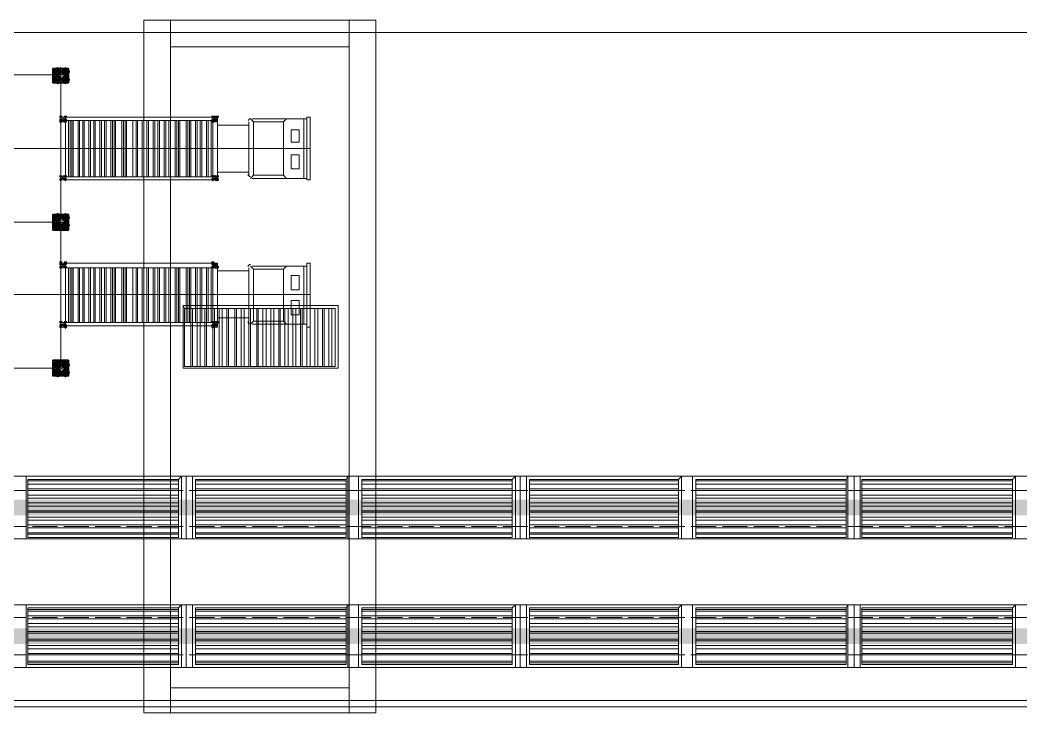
# Model space of a CAD drawing. Header units: millimetres. Extents: x 2315 to 4619, y 1334 to 1897.
# Drawn here: x 3898.27 to 3937.27, y 1503.7 to 1530.7 of the extents above; entities that cross this region are included whole.
import ezdxf

# ---------------------------------------------------------------- set-up
doc = ezdxf.new("R2010")
doc.units = ezdxf.units.MM
doc.linetypes.add('PDF_IMPORT', pattern=[1, 0.8, -0.2])
for name, color, linetype in [('PDF_3中心线层', 1, 'Continuous'), ('PDF_4', 2, 'Continuous'), ('PDF_9双点划线层', 5, 'Continuous'), ('PDF_中心线层', 1, 'Continuous'), ('PDF_剖面线层', 4, 'Continuous'), ('PDF_双点画线', 5, 'Continuous'), ('PDF_粗实线层', 7, 'Continuous'), ('PDF_细实线层', 7, 'Continuous')]:
    doc.layers.add(name, color=color, linetype=linetype)
doc.layers.add('PDF_转运站初步方案', color=7, linetype='Continuous', true_color=0x00b85c)

msp = doc.modelspace()

# ---------------------------------------------------------------- hatches: boundary and pattern name
at = {"layer": 'PDF_中心线层', "transparency": 33554559}
for points in [[(3899.734, 1528.747), (3899.673, 1528.747), (3899.673, 1528.686), (3899.734, 1528.625), (3899.795, 1528.686), (3899.795, 1528.747)], [(3899.734, 1528.747), (3899.673, 1528.747), (3899.673, 1528.686), (3899.734, 1528.625), (3899.795, 1528.686), (3899.795, 1528.747)], [(3899.734, 1528.442), (3899.673, 1528.442), (3899.673, 1528.381), (3899.734, 1528.32), (3899.795, 1528.381), (3899.795, 1528.442)], [(3899.734, 1528.442), (3899.673, 1528.442), (3899.673, 1528.381), (3899.734, 1528.32), (3899.795, 1528.381), (3899.795, 1528.442)], [(3900.039, 1528.747), (3899.978, 1528.747), (3899.978, 1528.686), (3900.039, 1528.625), (3900.1, 1528.686), (3900.1, 1528.747)], [(3900.039, 1528.442), (3899.978, 1528.442), (3899.978, 1528.381), (3900.039, 1528.32), (3900.1, 1528.381), (3900.1, 1528.442)], [(3899.734, 1523.067), (3899.673, 1523.067), (3899.673, 1523.005), (3899.734, 1522.944), (3899.795, 1523.005), (3899.795, 1523.067)], [(3899.734, 1523.067), (3899.673, 1523.067), (3899.673, 1523.005), (3899.734, 1522.944), (3899.795, 1523.005), (3899.795, 1523.067)], [(3899.734, 1522.761), (3899.673, 1522.761), (3899.673, 1522.7), (3899.734, 1522.639), (3899.795, 1522.7), (3899.795, 1522.761)], [(3899.734, 1522.761), (3899.673, 1522.761), (3899.673, 1522.7), (3899.734, 1522.639), (3899.795, 1522.7), (3899.795, 1522.761)], [(3899.734, 1517.325), (3899.673, 1517.325), (3899.673, 1517.264), (3899.734, 1517.203), (3899.795, 1517.264), (3899.795, 1517.325)], [(3899.734, 1517.02), (3899.673, 1517.02), (3899.673, 1516.958), (3899.734, 1516.897), (3899.795, 1516.958), (3899.795, 1517.02)]]:
    msp.add_hatch(color=256, dxfattribs=at).paths.add_polyline_path(points)
at = {"layer": 'PDF_双点画线', "transparency": 33554559}
for points in [[(3899.856, 1526.976), (3899.795, 1526.976), (3899.795, 1526.915), (3899.856, 1526.854), (3899.917, 1526.915), (3899.917, 1526.976)], [(3899.856, 1526.976), (3899.795, 1526.976), (3899.795, 1526.915), (3899.856, 1526.854), (3899.917, 1526.915), (3899.917, 1526.976)], [(3899.856, 1526.976), (3899.795, 1526.976), (3899.795, 1526.915), (3899.856, 1526.854), (3899.917, 1526.915), (3899.917, 1526.976)], [(3900.039, 1526.976), (3899.978, 1526.976), (3899.978, 1526.915), (3900.039, 1526.854), (3900.1, 1526.915), (3900.1, 1526.976)], [(3900.039, 1526.976), (3899.978, 1526.976), (3899.978, 1526.915), (3900.039, 1526.854), (3900.1, 1526.915), (3900.1, 1526.976)], [(3900.039, 1526.976), (3899.978, 1526.976), (3899.978, 1526.915), (3900.039, 1526.854), (3900.1, 1526.915), (3900.1, 1526.976)], [(3905.781, 1526.976), (3905.72, 1526.976), (3905.72, 1526.915), (3905.781, 1526.854), (3905.842, 1526.915), (3905.842, 1526.976)], [(3905.781, 1526.976), (3905.72, 1526.976), (3905.72, 1526.915), (3905.781, 1526.854), (3905.842, 1526.915), (3905.842, 1526.976)], [(3905.781, 1526.976), (3905.72, 1526.976), (3905.72, 1526.915), (3905.781, 1526.854), (3905.842, 1526.915), (3905.842, 1526.976)], [(3905.903, 1526.976), (3905.842, 1526.976), (3905.842, 1526.915), (3905.903, 1526.854), (3905.964, 1526.915), (3905.964, 1526.976)], [(3905.964, 1526.976), (3905.903, 1526.976), (3905.903, 1526.915), (3905.964, 1526.854), (3906.025, 1526.915), (3906.025, 1526.976)], [(3899.856, 1526.854), (3899.795, 1526.854), (3899.795, 1526.792), (3899.856, 1526.731), (3899.917, 1526.792), (3899.917, 1526.854)], [(3899.856, 1526.792), (3899.795, 1526.792), (3899.795, 1526.731), (3899.856, 1526.67), (3899.917, 1526.731), (3899.917, 1526.792)], [(3900.039, 1526.854), (3899.978, 1526.854), (3899.978, 1526.792), (3900.039, 1526.731), (3900.1, 1526.792), (3900.1, 1526.854)], [(3900.039, 1526.792), (3899.978, 1526.792), (3899.978, 1526.731), (3900.039, 1526.67), (3900.1, 1526.731), (3900.1, 1526.792)], [(3905.781, 1526.854), (3905.72, 1526.854), (3905.72, 1526.792), (3905.781, 1526.731), (3905.842, 1526.792), (3905.842, 1526.854)], [(3905.781, 1526.792), (3905.72, 1526.792), (3905.72, 1526.731), (3905.781, 1526.67), (3905.842, 1526.731), (3905.842, 1526.792)], [(3905.903, 1526.854), (3905.842, 1526.854), (3905.842, 1526.792), (3905.903, 1526.731), (3905.964, 1526.792), (3905.964, 1526.854)], [(3899.856, 1524.655), (3899.795, 1524.655), (3899.795, 1524.594), (3899.856, 1524.532), (3899.917, 1524.594), (3899.917, 1524.655)], [(3899.856, 1524.655), (3899.795, 1524.655), (3899.795, 1524.594), (3899.856, 1524.532), (3899.917, 1524.594), (3899.917, 1524.655)], [(3899.856, 1524.655), (3899.795, 1524.655), (3899.795, 1524.594), (3899.856, 1524.532), (3899.917, 1524.594), (3899.917, 1524.655)], [(3899.856, 1524.532), (3899.795, 1524.532), (3899.795, 1524.471), (3899.856, 1524.41), (3899.917, 1524.471), (3899.917, 1524.532)], [(3899.856, 1524.532), (3899.795, 1524.532), (3899.795, 1524.471), (3899.856, 1524.41), (3899.917, 1524.471), (3899.917, 1524.532)], [(3899.856, 1524.532), (3899.795, 1524.532), (3899.795, 1524.471), (3899.856, 1524.41), (3899.917, 1524.471), (3899.917, 1524.532)], [(3900.039, 1524.655), (3899.978, 1524.655), (3899.978, 1524.594), (3900.039, 1524.532), (3900.1, 1524.594), (3900.1, 1524.655)], [(3900.039, 1524.655), (3899.978, 1524.655), (3899.978, 1524.594), (3900.039, 1524.532), (3900.1, 1524.594), (3900.1, 1524.655)], [(3900.039, 1524.655), (3899.978, 1524.655), (3899.978, 1524.594), (3900.039, 1524.532), (3900.1, 1524.594), (3900.1, 1524.655)], [(3900.039, 1524.532), (3899.978, 1524.532), (3899.978, 1524.471), (3900.039, 1524.41), (3900.1, 1524.471), (3900.1, 1524.532)], [(3900.039, 1524.532), (3899.978, 1524.532), (3899.978, 1524.471), (3900.039, 1524.41), (3900.1, 1524.471), (3900.1, 1524.532)], [(3900.039, 1524.532), (3899.978, 1524.532), (3899.978, 1524.471), (3900.039, 1524.41), (3900.1, 1524.471), (3900.1, 1524.532)], [(3905.781, 1524.655), (3905.72, 1524.655), (3905.72, 1524.594), (3905.781, 1524.532), (3905.842, 1524.594), (3905.842, 1524.655)], [(3905.781, 1524.655), (3905.72, 1524.655), (3905.72, 1524.594), (3905.781, 1524.532), (3905.842, 1524.594), (3905.842, 1524.655)], [(3905.781, 1524.655), (3905.72, 1524.655), (3905.72, 1524.594), (3905.781, 1524.532), (3905.842, 1524.594), (3905.842, 1524.655)], [(3905.781, 1524.532), (3905.72, 1524.532), (3905.72, 1524.471), (3905.781, 1524.41), (3905.842, 1524.471), (3905.842, 1524.532)], [(3905.781, 1524.532), (3905.72, 1524.532), (3905.72, 1524.471), (3905.781, 1524.41), (3905.842, 1524.471), (3905.842, 1524.532)], [(3905.781, 1524.532), (3905.72, 1524.532), (3905.72, 1524.471), (3905.781, 1524.41), (3905.842, 1524.471), (3905.842, 1524.532)], [(3905.903, 1524.655), (3905.842, 1524.655), (3905.842, 1524.594), (3905.903, 1524.532), (3905.964, 1524.594), (3905.964, 1524.655)], [(3905.903, 1524.532), (3905.842, 1524.532), (3905.842, 1524.471), (3905.903, 1524.41), (3905.964, 1524.471), (3905.964, 1524.532)], [(3905.964, 1524.655), (3905.903, 1524.655), (3905.903, 1524.594), (3905.964, 1524.532), (3906.025, 1524.594), (3906.025, 1524.655)], [(3905.964, 1524.532), (3905.903, 1524.532), (3905.903, 1524.471), (3905.964, 1524.41), (3906.025, 1524.471), (3906.025, 1524.532)], [(3899.856, 1521.295), (3899.795, 1521.295), (3899.795, 1521.234), (3899.856, 1521.173), (3899.917, 1521.234), (3899.917, 1521.295)], [(3899.856, 1521.234), (3899.795, 1521.234), (3899.795, 1521.173), (3899.856, 1521.112), (3899.917, 1521.173), (3899.917, 1521.234)], [(3899.856, 1521.112), (3899.795, 1521.112), (3899.795, 1521.051), (3899.856, 1520.99), (3899.917, 1521.051), (3899.917, 1521.112)], [(3899.856, 1521.112), (3899.795, 1521.112), (3899.795, 1521.051), (3899.856, 1520.99), (3899.917, 1521.051), (3899.917, 1521.112)], [(3899.856, 1521.112), (3899.795, 1521.112), (3899.795, 1521.051), (3899.856, 1520.99), (3899.917, 1521.051), (3899.917, 1521.112)], [(3900.039, 1521.295), (3899.978, 1521.295), (3899.978, 1521.234), (3900.039, 1521.173), (3900.1, 1521.234), (3900.1, 1521.295)], [(3900.039, 1521.234), (3899.978, 1521.234), (3899.978, 1521.173), (3900.039, 1521.112), (3900.1, 1521.173), (3900.1, 1521.234)], [(3900.039, 1521.112), (3899.978, 1521.112), (3899.978, 1521.051), (3900.039, 1520.99), (3900.1, 1521.051), (3900.1, 1521.112)], [(3900.039, 1521.112), (3899.978, 1521.112), (3899.978, 1521.051), (3900.039, 1520.99), (3900.1, 1521.051), (3900.1, 1521.112)], [(3900.039, 1521.112), (3899.978, 1521.112), (3899.978, 1521.051), (3900.039, 1520.99), (3900.1, 1521.051), (3900.1, 1521.112)], [(3905.781, 1521.295), (3905.72, 1521.295), (3905.72, 1521.234), (3905.781, 1521.173), (3905.842, 1521.234), (3905.842, 1521.295)], [(3905.781, 1521.234), (3905.72, 1521.234), (3905.72, 1521.173), (3905.781, 1521.112), (3905.842, 1521.173), (3905.842, 1521.234)], [(3905.781, 1521.112), (3905.72, 1521.112), (3905.72, 1521.051), (3905.781, 1520.99), (3905.842, 1521.051), (3905.842, 1521.112)], [(3905.781, 1521.112), (3905.72, 1521.112), (3905.72, 1521.051), (3905.781, 1520.99), (3905.842, 1521.051), (3905.842, 1521.112)], [(3905.781, 1521.112), (3905.72, 1521.112), (3905.72, 1521.051), (3905.781, 1520.99), (3905.842, 1521.051), (3905.842, 1521.112)], [(3905.903, 1521.234), (3905.842, 1521.234), (3905.842, 1521.173), (3905.903, 1521.112), (3905.964, 1521.173), (3905.964, 1521.234)], [(3905.903, 1521.112), (3905.842, 1521.112), (3905.842, 1521.051), (3905.903, 1520.99), (3905.964, 1521.051), (3905.964, 1521.112)], [(3905.964, 1521.112), (3905.903, 1521.112), (3905.903, 1521.051), (3905.964, 1520.99), (3906.025, 1521.051), (3906.025, 1521.112)], [(3899.856, 1518.974), (3899.795, 1518.974), (3899.795, 1518.913), (3899.856, 1518.852), (3899.917, 1518.913), (3899.917, 1518.974)], [(3899.856, 1518.974), (3899.795, 1518.974), (3899.795, 1518.913), (3899.856, 1518.852), (3899.917, 1518.913), (3899.917, 1518.974)], [(3899.856, 1518.974), (3899.795, 1518.974), (3899.795, 1518.913), (3899.856, 1518.852), (3899.917, 1518.913), (3899.917, 1518.974)], [(3899.856, 1518.852), (3899.795, 1518.852), (3899.795, 1518.791), (3899.856, 1518.73), (3899.917, 1518.791), (3899.917, 1518.852)], [(3899.856, 1518.791), (3899.795, 1518.791), (3899.795, 1518.73), (3899.856, 1518.669), (3899.917, 1518.73), (3899.917, 1518.791)], [(3900.039, 1518.974), (3899.978, 1518.974), (3899.978, 1518.913), (3900.039, 1518.852), (3900.1, 1518.913), (3900.1, 1518.974)], [(3900.039, 1518.974), (3899.978, 1518.974), (3899.978, 1518.913), (3900.039, 1518.852), (3900.1, 1518.913), (3900.1, 1518.974)], [(3900.039, 1518.974), (3899.978, 1518.974), (3899.978, 1518.913), (3900.039, 1518.852), (3900.1, 1518.913), (3900.1, 1518.974)], [(3900.039, 1518.852), (3899.978, 1518.852), (3899.978, 1518.791), (3900.039, 1518.73), (3900.1, 1518.791), (3900.1, 1518.852)], [(3900.039, 1518.791), (3899.978, 1518.791), (3899.978, 1518.73), (3900.039, 1518.669), (3900.1, 1518.73), (3900.1, 1518.791)], [(3905.781, 1518.974), (3905.72, 1518.974), (3905.72, 1518.913), (3905.781, 1518.852), (3905.842, 1518.913), (3905.842, 1518.974)], [(3905.781, 1518.974), (3905.72, 1518.974), (3905.72, 1518.913), (3905.781, 1518.852), (3905.842, 1518.913), (3905.842, 1518.974)], [(3905.781, 1518.974), (3905.72, 1518.974), (3905.72, 1518.913), (3905.781, 1518.852), (3905.842, 1518.913), (3905.842, 1518.974)], [(3905.781, 1518.852), (3905.72, 1518.852), (3905.72, 1518.791), (3905.781, 1518.73), (3905.842, 1518.791), (3905.842, 1518.852)], [(3905.781, 1518.791), (3905.72, 1518.791), (3905.72, 1518.73), (3905.781, 1518.669), (3905.842, 1518.73), (3905.842, 1518.791)], [(3905.903, 1518.974), (3905.842, 1518.974), (3905.842, 1518.913), (3905.903, 1518.852), (3905.964, 1518.913), (3905.964, 1518.974)], [(3905.903, 1518.852), (3905.842, 1518.852), (3905.842, 1518.791), (3905.903, 1518.73), (3905.964, 1518.791), (3905.964, 1518.852)], [(3905.964, 1518.974), (3905.903, 1518.974), (3905.903, 1518.913), (3905.964, 1518.852), (3906.025, 1518.913), (3906.025, 1518.974)]]:
    msp.add_hatch(color=256, dxfattribs=at).paths.add_polyline_path(points)
at = {"layer": 'PDF_粗实线层', "transparency": 33554559}
for points in [[(3899.734, 1528.869), (3899.612, 1528.808), (3899.551, 1528.686), (3899.612, 1528.564), (3899.734, 1528.503), (3899.856, 1528.564), (3899.917, 1528.686), (3899.856, 1528.808)], [(3900.039, 1528.869), (3899.917, 1528.808), (3899.856, 1528.686), (3899.917, 1528.564), (3900.039, 1528.503), (3900.161, 1528.564), (3900.222, 1528.686), (3900.161, 1528.808)], [(3899.734, 1528.564), (3899.612, 1528.503), (3899.551, 1528.381), (3899.612, 1528.258), (3899.734, 1528.197), (3899.856, 1528.258), (3899.917, 1528.381), (3899.856, 1528.503)], [(3900.039, 1528.564), (3899.917, 1528.503), (3899.856, 1528.381), (3899.917, 1528.258), (3900.039, 1528.197), (3900.161, 1528.258), (3900.222, 1528.381), (3900.161, 1528.503)], [(3899.734, 1523.189), (3899.612, 1523.128), (3899.551, 1523.005), (3899.612, 1522.883), (3899.734, 1522.822), (3899.856, 1522.883), (3899.917, 1523.005), (3899.856, 1523.128)], [(3899.734, 1523.189), (3899.612, 1523.128), (3899.551, 1523.005), (3899.612, 1522.883), (3899.734, 1522.822), (3899.856, 1522.883), (3899.917, 1523.005), (3899.856, 1523.128)], [(3900.039, 1523.189), (3899.917, 1523.128), (3899.856, 1523.005), (3899.917, 1522.883), (3900.039, 1522.822), (3900.161, 1522.883), (3900.222, 1523.005), (3900.161, 1523.128)], [(3900.039, 1523.189), (3899.917, 1523.128), (3899.856, 1523.005), (3899.917, 1522.883), (3900.039, 1522.822), (3900.161, 1522.883), (3900.222, 1523.005), (3900.161, 1523.128)], [(3899.734, 1522.883), (3899.612, 1522.822), (3899.551, 1522.7), (3899.612, 1522.578), (3899.734, 1522.517), (3899.856, 1522.578), (3899.917, 1522.7), (3899.856, 1522.822)], [(3899.734, 1522.883), (3899.612, 1522.822), (3899.551, 1522.7), (3899.612, 1522.578), (3899.734, 1522.517), (3899.856, 1522.578), (3899.917, 1522.7), (3899.856, 1522.822)], [(3900.039, 1522.883), (3899.917, 1522.822), (3899.856, 1522.7), (3899.917, 1522.578), (3900.039, 1522.517), (3900.161, 1522.578), (3900.222, 1522.7), (3900.161, 1522.822)], [(3900.039, 1522.883), (3899.917, 1522.822), (3899.856, 1522.7), (3899.917, 1522.578), (3900.039, 1522.517), (3900.161, 1522.578), (3900.222, 1522.7), (3900.161, 1522.822)], [(3899.734, 1517.447), (3899.612, 1517.386), (3899.551, 1517.264), (3899.612, 1517.142), (3899.734, 1517.081), (3899.856, 1517.142), (3899.917, 1517.264), (3899.856, 1517.386)], [(3899.734, 1517.142), (3899.612, 1517.081), (3899.551, 1516.958), (3899.612, 1516.836), (3899.734, 1516.775), (3899.856, 1516.836), (3899.917, 1516.958), (3899.856, 1517.081)], [(3900.039, 1517.447), (3899.917, 1517.386), (3899.856, 1517.264), (3899.917, 1517.142), (3900.039, 1517.081), (3900.161, 1517.142), (3900.222, 1517.264), (3900.161, 1517.386)], [(3900.039, 1517.142), (3899.917, 1517.081), (3899.856, 1516.958), (3899.917, 1516.836), (3900.039, 1516.775), (3900.161, 1516.836), (3900.222, 1516.958), (3900.161, 1517.081)]]:
    msp.add_hatch(color=256, dxfattribs=at).paths.add_polyline_path(points)
at = {"layer": 'PDF_转运站初步方案', "true_color": 0x00a5dd, "transparency": 33554559}
for points in [[(3335.528, 1512.011), (3335.528, 1511.4), (4290.164, 1511.4), (4290.164, 1512.011)], [(4290.164, 1506.391), (4290.164, 1507.002), (3343.59, 1507.002), (3343.59, 1506.391)]]:
    msp.add_hatch(color=142, dxfattribs=at).paths.add_polyline_path(points)

# ---------------------------------------------------------------- linework, layer by layer
at = {"layer": 'PDF_3中心线层', "linetype": 'PDF_IMPORT', "lineweight": 18, "ltscale": 1.221622}
for points in [[(3689.859, 1512.377), (4033.013, 1512.377)], [(3689.859, 1510.972), (4033.013, 1510.972)], [(3689.859, 1507.43), (4033.013, 1507.43)], [(3689.859, 1505.964), (4033.013, 1505.964)], [(3689.859, 1504.192), (4033.013, 1504.192)]]:
    msp.add_lwpolyline(points, dxfattribs=at)
at = {"layer": 'PDF_4', "lineweight": 18}
for points in [[(3891.793, 1510.484), (3904.743, 1510.484), (3904.743, 1512.927), (3891.793, 1512.927)], [(3904.743, 1510.484), (3917.753, 1510.484), (3917.753, 1512.927), (3904.743, 1512.927)], [(3917.753, 1510.484), (3930.763, 1510.484), (3930.763, 1512.927), (3917.753, 1512.927)], [(3930.763, 1510.484), (3943.773, 1510.484), (3943.773, 1512.927), (3930.763, 1512.927)], [(3891.793, 1505.475), (3904.743, 1505.475), (3904.743, 1507.918), (3891.793, 1507.918)], [(3904.743, 1505.475), (3917.753, 1505.475), (3917.753, 1507.918), (3904.743, 1507.918)], [(3917.753, 1505.475), (3930.763, 1505.475), (3930.763, 1507.918), (3917.753, 1507.918)], [(3930.763, 1505.475), (3943.773, 1505.475), (3943.773, 1507.918), (3930.763, 1507.918)]]:
    msp.add_lwpolyline(points, close=True, dxfattribs=at)
at = {"layer": 'PDF_9双点划线层', "lineweight": 20}
for points in [[(3904.62, 1519.585), (3904.681, 1519.463)], [(3904.926, 1517.203), (3904.926, 1519.463)], [(3904.987, 1517.203), (3904.987, 1519.463)], [(3905.17, 1517.203), (3905.17, 1519.463)], [(3905.292, 1517.203), (3905.292, 1519.463)], [(3905.475, 1517.203), (3905.475, 1519.463)], [(3905.537, 1517.203), (3905.537, 1519.463)], [(3905.781, 1517.203), (3905.781, 1519.463)], [(3905.842, 1517.203), (3905.842, 1519.463)], [(3906.025, 1517.203), (3906.025, 1519.463)], [(3906.147, 1517.203), (3906.147, 1519.463)], [(3906.331, 1517.203), (3906.331, 1519.463)], [(3906.392, 1517.203), (3906.392, 1519.463)], [(3906.636, 1517.203), (3906.636, 1519.463)], [(3906.697, 1517.203), (3906.697, 1519.463)], [(3906.88, 1517.203), (3906.88, 1519.463)], [(3907.003, 1517.203), (3907.003, 1519.463)], [(3907.186, 1517.203), (3907.186, 1519.463)], [(3907.247, 1517.203), (3907.247, 1519.463)], [(3907.491, 1517.203), (3907.491, 1519.463)], [(3907.552, 1517.203), (3907.552, 1519.463)], [(3907.735, 1517.203), (3907.735, 1519.463)], [(3907.858, 1517.203), (3907.858, 1519.463)], [(3908.041, 1517.203), (3908.041, 1519.463)], [(3908.163, 1517.203), (3908.163, 1519.463)], [(3908.346, 1517.203), (3908.346, 1519.463)], [(3908.407, 1517.203), (3908.407, 1519.463)], [(3908.591, 1517.203), (3908.591, 1519.463)], [(3908.713, 1517.203), (3908.713, 1519.463)], [(3908.896, 1517.203), (3908.896, 1519.463)], [(3909.018, 1517.203), (3909.018, 1519.463)], [(3909.201, 1517.203), (3909.201, 1519.463)], [(3909.263, 1517.203), (3909.263, 1519.463)], [(3909.446, 1517.203), (3909.446, 1519.463)], [(3909.568, 1517.203), (3909.568, 1519.463)], [(3909.751, 1517.203), (3909.751, 1519.463)], [(3909.873, 1517.203), (3909.873, 1519.463)], [(3910.057, 1517.203), (3910.057, 1519.463)], [(3910.118, 1517.203), (3910.118, 1519.463)], [(3910.301, 1517.203), (3910.301, 1519.463)], [(3910.423, 1517.203), (3910.423, 1519.463)], [(3904.62, 1517.142), (3910.667, 1517.142)], [(3904.559, 1512.927), (3904.437, 1512.805)], [(3911.034, 1512.927), (3910.973, 1512.805)], [(3917.57, 1512.927), (3917.447, 1512.805)], [(3924.044, 1512.927), (3923.922, 1512.805)], [(3930.519, 1512.927), (3930.458, 1512.805)], [(3937.054, 1512.927), (3936.932, 1512.805)], [(3904.437, 1512.744), (3898.573, 1512.744)], [(3904.437, 1512.622), (3898.573, 1512.622)], [(3904.437, 1512.438), (3898.573, 1512.438)], [(3910.973, 1512.744), (3905.109, 1512.744)], [(3910.973, 1512.622), (3905.109, 1512.622)], [(3910.973, 1512.438), (3905.109, 1512.438)], [(3917.447, 1512.744), (3911.584, 1512.744)], [(3917.447, 1512.622), (3911.584, 1512.622)], [(3917.447, 1512.438), (3911.584, 1512.438)], [(3923.922, 1512.744), (3918.119, 1512.744)], [(3923.922, 1512.622), (3918.119, 1512.622)], [(3923.922, 1512.438), (3918.119, 1512.438)], [(3930.458, 1512.744), (3924.594, 1512.744)], [(3930.458, 1512.622), (3924.594, 1512.622)], [(3930.458, 1512.438), (3924.594, 1512.438)], [(3936.932, 1512.744), (3931.068, 1512.744)], [(3936.932, 1512.622), (3931.068, 1512.622)], [(3936.932, 1512.438), (3931.068, 1512.438)], [(3904.437, 1512.377), (3898.573, 1512.377)], [(3904.437, 1512.194), (3898.573, 1512.194)], [(3904.437, 1512.072), (3898.573, 1512.072)], [(3910.973, 1512.377), (3905.109, 1512.377)], [(3910.973, 1512.194), (3905.109, 1512.194)], [(3910.973, 1512.072), (3905.109, 1512.072)], [(3917.447, 1512.377), (3911.584, 1512.377)], [(3917.447, 1512.194), (3911.584, 1512.194)], [(3917.447, 1512.072), (3911.584, 1512.072)], [(3923.922, 1512.377), (3918.119, 1512.377)], [(3923.922, 1512.194), (3918.119, 1512.194)], [(3923.922, 1512.072), (3918.119, 1512.072)], [(3930.458, 1512.377), (3924.594, 1512.377)], [(3930.458, 1512.194), (3924.594, 1512.194)], [(3930.458, 1512.072), (3924.594, 1512.072)], [(3936.932, 1512.377), (3931.068, 1512.377)], [(3936.932, 1512.194), (3931.068, 1512.194)], [(3936.932, 1512.072), (3931.068, 1512.072)], [(3904.437, 1511.889), (3898.573, 1511.889)], [(3904.437, 1511.767), (3898.573, 1511.767)], [(3910.973, 1511.889), (3905.109, 1511.889)], [(3910.973, 1511.767), (3905.109, 1511.767)], [(3917.447, 1511.889), (3911.584, 1511.889)], [(3917.447, 1511.767), (3911.584, 1511.767)], [(3923.922, 1511.889), (3918.119, 1511.889)], [(3923.922, 1511.767), (3918.119, 1511.767)], [(3930.458, 1511.889), (3924.594, 1511.889)], [(3930.458, 1511.767), (3924.594, 1511.767)], [(3936.932, 1511.889), (3931.068, 1511.889)], [(3936.932, 1511.767), (3931.068, 1511.767)], [(3904.437, 1511.583), (3898.573, 1511.583)], [(3904.437, 1511.522), (3898.573, 1511.522)], [(3904.437, 1511.339), (3898.573, 1511.339)], [(3910.973, 1511.583), (3905.109, 1511.583)], [(3910.973, 1511.522), (3905.109, 1511.522)], [(3910.973, 1511.339), (3905.109, 1511.339)], [(3917.447, 1511.583), (3911.584, 1511.583)], [(3917.447, 1511.522), (3911.584, 1511.522)], [(3917.447, 1511.339), (3911.584, 1511.339)], [(3923.922, 1511.583), (3918.119, 1511.583)], [(3923.922, 1511.522), (3918.119, 1511.522)], [(3923.922, 1511.339), (3918.119, 1511.339)], [(3930.458, 1511.583), (3924.594, 1511.583)], [(3930.458, 1511.522), (3924.594, 1511.522)], [(3930.458, 1511.339), (3924.594, 1511.339)], [(3936.932, 1511.583), (3931.068, 1511.583)], [(3936.932, 1511.522), (3931.068, 1511.522)], [(3936.932, 1511.339), (3931.068, 1511.339)], [(3904.437, 1511.217), (3898.573, 1511.217)], [(3904.437, 1511.034), (3898.573, 1511.034)], [(3904.437, 1510.911), (3898.573, 1510.911)], [(3910.973, 1511.217), (3905.109, 1511.217)], [(3910.973, 1511.034), (3905.109, 1511.034)], [(3910.973, 1510.911), (3905.109, 1510.911)], [(3917.447, 1511.217), (3911.584, 1511.217)], [(3917.447, 1511.034), (3911.584, 1511.034)], [(3917.447, 1510.911), (3911.584, 1510.911)], [(3923.922, 1511.217), (3918.119, 1511.217)], [(3923.922, 1511.034), (3918.119, 1511.034)], [(3923.922, 1510.911), (3918.119, 1510.911)], [(3930.458, 1511.217), (3924.594, 1511.217)], [(3930.458, 1511.034), (3924.594, 1511.034)], [(3930.458, 1510.911), (3924.594, 1510.911)], [(3936.932, 1511.217), (3931.068, 1511.217)], [(3936.932, 1511.034), (3931.068, 1511.034)], [(3936.932, 1510.911), (3931.068, 1510.911)], [(3904.559, 1510.484), (3898.512, 1510.484)], [(3904.437, 1510.728), (3898.573, 1510.728)], [(3904.437, 1510.667), (3898.573, 1510.667)], [(3911.034, 1510.484), (3904.987, 1510.484)], [(3910.973, 1510.728), (3905.109, 1510.728)], [(3910.973, 1510.667), (3905.109, 1510.667)], [(3917.57, 1510.484), (3911.461, 1510.484)], [(3917.447, 1510.728), (3911.584, 1510.728)], [(3917.447, 1510.667), (3911.584, 1510.667)], [(3924.044, 1510.484), (3917.997, 1510.484)], [(3923.922, 1510.728), (3918.119, 1510.728)], [(3923.922, 1510.667), (3918.119, 1510.667)], [(3930.519, 1510.484), (3924.472, 1510.484)], [(3930.458, 1510.728), (3924.594, 1510.728)], [(3930.458, 1510.667), (3924.594, 1510.667)], [(3937.054, 1510.484), (3931.007, 1510.484)], [(3936.932, 1510.728), (3931.068, 1510.728)], [(3936.932, 1510.667), (3931.068, 1510.667)], [(3904.559, 1507.918), (3904.437, 1507.796)], [(3911.034, 1507.918), (3910.973, 1507.796)], [(3917.57, 1507.918), (3917.447, 1507.796)], [(3924.044, 1507.918), (3923.922, 1507.796)], [(3930.519, 1507.918), (3930.458, 1507.796)], [(3937.054, 1507.918), (3936.932, 1507.796)], [(3904.437, 1507.735), (3898.573, 1507.735)], [(3904.437, 1507.674), (3898.573, 1507.674)], [(3904.437, 1507.491), (3898.573, 1507.491)], [(3904.437, 1507.369), (3898.573, 1507.369)], [(3910.973, 1507.735), (3905.109, 1507.735)], [(3910.973, 1507.674), (3905.109, 1507.674)], [(3910.973, 1507.491), (3905.109, 1507.491)], [(3910.973, 1507.369), (3905.109, 1507.369)], [(3917.447, 1507.735), (3911.584, 1507.735)], [(3917.447, 1507.674), (3911.584, 1507.674)], [(3917.447, 1507.491), (3911.584, 1507.491)], [(3917.447, 1507.369), (3911.584, 1507.369)], [(3923.922, 1507.735), (3918.119, 1507.735)], [(3923.922, 1507.674), (3918.119, 1507.674)], [(3923.922, 1507.491), (3918.119, 1507.491)], [(3923.922, 1507.369), (3918.119, 1507.369)], [(3930.458, 1507.735), (3924.594, 1507.735)], [(3930.458, 1507.674), (3924.594, 1507.674)], [(3930.458, 1507.491), (3924.594, 1507.491)], [(3930.458, 1507.369), (3924.594, 1507.369)], [(3936.932, 1507.735), (3931.068, 1507.735)], [(3936.932, 1507.674), (3931.068, 1507.674)], [(3936.932, 1507.491), (3931.068, 1507.491)], [(3936.932, 1507.369), (3931.068, 1507.369)], [(3904.437, 1507.185), (3898.573, 1507.185)], [(3904.437, 1507.063), (3898.573, 1507.063)], [(3910.973, 1507.185), (3905.109, 1507.185)], [(3910.973, 1507.063), (3905.109, 1507.063)], [(3917.447, 1507.185), (3911.584, 1507.185)], [(3917.447, 1507.063), (3911.584, 1507.063)], [(3923.922, 1507.185), (3918.119, 1507.185)], [(3923.922, 1507.063), (3918.119, 1507.063)], [(3930.458, 1507.185), (3924.594, 1507.185)], [(3930.458, 1507.063), (3924.594, 1507.063)], [(3936.932, 1507.185), (3931.068, 1507.185)], [(3936.932, 1507.063), (3931.068, 1507.063)], [(3904.437, 1506.88), (3898.573, 1506.88)], [(3904.437, 1506.819), (3898.573, 1506.819)], [(3910.973, 1506.88), (3905.109, 1506.88)], [(3910.973, 1506.819), (3905.109, 1506.819)], [(3917.447, 1506.88), (3911.584, 1506.88)], [(3917.447, 1506.819), (3911.584, 1506.819)], [(3923.922, 1506.88), (3918.119, 1506.88)], [(3923.922, 1506.819), (3918.119, 1506.819)], [(3930.458, 1506.88), (3924.594, 1506.88)], [(3930.458, 1506.819), (3924.594, 1506.819)], [(3936.932, 1506.88), (3931.068, 1506.88)], [(3936.932, 1506.819), (3931.068, 1506.819)], [(3904.437, 1506.575), (3898.573, 1506.575)], [(3904.437, 1506.514), (3898.573, 1506.514)], [(3904.437, 1506.33), (3898.573, 1506.33)], [(3904.437, 1506.208), (3898.573, 1506.208)], [(3910.973, 1506.575), (3905.109, 1506.575)], [(3910.973, 1506.514), (3905.109, 1506.514)], [(3910.973, 1506.33), (3905.109, 1506.33)], [(3910.973, 1506.208), (3905.109, 1506.208)], [(3917.447, 1506.575), (3911.584, 1506.575)], [(3917.447, 1506.514), (3911.584, 1506.514)], [(3917.447, 1506.33), (3911.584, 1506.33)], [(3917.447, 1506.208), (3911.584, 1506.208)], [(3923.922, 1506.575), (3918.119, 1506.575)], [(3923.922, 1506.514), (3918.119, 1506.514)], [(3923.922, 1506.33), (3918.119, 1506.33)], [(3923.922, 1506.208), (3918.119, 1506.208)], [(3930.458, 1506.575), (3924.594, 1506.575)], [(3930.458, 1506.514), (3924.594, 1506.514)], [(3930.458, 1506.33), (3924.594, 1506.33)], [(3930.458, 1506.208), (3924.594, 1506.208)], [(3936.932, 1506.575), (3931.068, 1506.575)], [(3936.932, 1506.514), (3931.068, 1506.514)], [(3936.932, 1506.33), (3931.068, 1506.33)], [(3936.932, 1506.208), (3931.068, 1506.208)], [(3904.437, 1506.025), (3898.573, 1506.025)], [(3904.437, 1505.964), (3898.573, 1505.964)], [(3910.973, 1506.025), (3905.109, 1506.025)], [(3910.973, 1505.964), (3905.109, 1505.964)], [(3917.447, 1506.025), (3911.584, 1506.025)], [(3917.447, 1505.964), (3911.584, 1505.964)], [(3923.922, 1506.025), (3918.119, 1506.025)], [(3923.922, 1505.964), (3918.119, 1505.964)], [(3930.458, 1506.025), (3924.594, 1506.025)], [(3930.458, 1505.964), (3924.594, 1505.964)], [(3936.932, 1506.025), (3931.068, 1506.025)], [(3936.932, 1505.964), (3931.068, 1505.964)], [(3904.559, 1505.475), (3898.512, 1505.475)], [(3904.437, 1505.72), (3898.573, 1505.72)], [(3904.437, 1505.658), (3898.573, 1505.658)], [(3911.034, 1505.475), (3904.987, 1505.475)], [(3910.973, 1505.72), (3905.109, 1505.72)], [(3910.973, 1505.658), (3905.109, 1505.658)], [(3917.57, 1505.475), (3911.461, 1505.475)], [(3917.447, 1505.72), (3911.584, 1505.72)], [(3917.447, 1505.658), (3911.584, 1505.658)], [(3924.044, 1505.475), (3917.997, 1505.475)], [(3923.922, 1505.72), (3918.119, 1505.72)], [(3923.922, 1505.658), (3918.119, 1505.658)], [(3930.519, 1505.475), (3924.472, 1505.475)], [(3930.458, 1505.72), (3924.594, 1505.72)], [(3930.458, 1505.658), (3924.594, 1505.658)], [(3937.054, 1505.475), (3931.007, 1505.475)], [(3936.932, 1505.72), (3931.068, 1505.72)], [(3936.932, 1505.658), (3931.068, 1505.658)]]:
    msp.add_lwpolyline(points, dxfattribs=at)
for points in [[(3910.667, 1517.142), (3910.667, 1519.585), (3904.62, 1519.585), (3904.62, 1517.142)], [(3910.545, 1517.203), (3910.545, 1519.463), (3904.681, 1519.463), (3904.681, 1517.203)], [(3898.512, 1510.484), (3898.512, 1512.927), (3904.559, 1512.927), (3904.559, 1510.484)], [(3904.987, 1510.484), (3904.987, 1512.927), (3911.034, 1512.927), (3911.034, 1510.484)], [(3911.461, 1510.484), (3911.461, 1512.927), (3917.57, 1512.927), (3917.57, 1510.484)], [(3917.997, 1510.484), (3917.997, 1512.927), (3924.044, 1512.927), (3924.044, 1510.484)], [(3924.472, 1510.484), (3924.472, 1512.927), (3930.519, 1512.927), (3930.519, 1510.484)], [(3931.007, 1510.484), (3931.007, 1512.927), (3937.054, 1512.927), (3937.054, 1510.484)], [(3898.573, 1510.545), (3898.573, 1512.805), (3904.437, 1512.805), (3904.437, 1510.545)], [(3905.109, 1510.545), (3905.109, 1512.805), (3910.973, 1512.805), (3910.973, 1510.545)], [(3911.584, 1510.545), (3911.584, 1512.805), (3917.447, 1512.805), (3917.447, 1510.545)], [(3918.119, 1510.545), (3918.119, 1512.805), (3923.922, 1512.805), (3923.922, 1510.545)], [(3924.594, 1510.545), (3924.594, 1512.805), (3930.458, 1512.805), (3930.458, 1510.545)], [(3931.068, 1510.545), (3931.068, 1512.805), (3936.932, 1512.805), (3936.932, 1510.545)], [(3898.512, 1505.475), (3898.512, 1507.918), (3904.559, 1507.918), (3904.559, 1505.475)], [(3898.573, 1505.597), (3898.573, 1507.796), (3904.437, 1507.796), (3904.437, 1505.597)], [(3904.987, 1505.475), (3904.987, 1507.918), (3911.034, 1507.918), (3911.034, 1505.475)], [(3905.109, 1505.597), (3905.109, 1507.796), (3910.973, 1507.796), (3910.973, 1505.597)], [(3911.461, 1505.475), (3911.461, 1507.918), (3917.57, 1507.918), (3917.57, 1505.475)], [(3911.584, 1505.597), (3911.584, 1507.796), (3917.447, 1507.796), (3917.447, 1505.597)], [(3917.997, 1505.475), (3917.997, 1507.918), (3924.044, 1507.918), (3924.044, 1505.475)], [(3918.119, 1505.597), (3918.119, 1507.796), (3923.922, 1507.796), (3923.922, 1505.597)], [(3924.472, 1505.475), (3924.472, 1507.918), (3930.519, 1507.918), (3930.519, 1505.475)], [(3924.594, 1505.597), (3924.594, 1507.796), (3930.458, 1507.796), (3930.458, 1505.597)], [(3931.007, 1505.475), (3931.007, 1507.918), (3937.054, 1507.918), (3937.054, 1505.475)], [(3931.068, 1505.597), (3931.068, 1507.796), (3936.932, 1507.796), (3936.932, 1505.597)]]:
    msp.add_lwpolyline(points, close=True, dxfattribs=at)
at = {"layer": 'PDF_中心线层', "lineweight": 18}
for points in [[(3899.856, 1528.869), (3899.856, 1528.258), (3899.856, 1528.808)], [(3900.161, 1528.564), (3899.551, 1528.564)], [(3899.673, 1528.564), (3900.1, 1528.564), (3899.612, 1528.564)], [(3899.856, 1528.32), (3899.856, 1528.747)], [(3900.039, 1528.686), (3899.978, 1528.686)], [(3900.039, 1528.381), (3899.978, 1528.381)], [(3882.204, 1525.693), (3899.856, 1525.693), (3909.568, 1525.693)], [(3882.204, 1520.012), (3899.856, 1520.012), (3909.568, 1520.012)], [(3900.161, 1517.142), (3899.551, 1517.142)], [(3899.673, 1517.142), (3900.1, 1517.142), (3899.612, 1517.142)], [(3899.734, 1517.264), (3899.734, 1517.325)], [(3899.856, 1517.447), (3899.856, 1516.836)], [(3899.856, 1517.386), (3899.856, 1516.897)], [(3899.856, 1517.325), (3899.856, 1516.958)], [(3900.039, 1517.325), (3900.039, 1517.264), (3899.978, 1517.264)], [(3899.734, 1517.02), (3899.734, 1516.958)], [(3900.039, 1517.02), (3900.039, 1516.958), (3899.978, 1516.958)]]:
    msp.add_lwpolyline(points, dxfattribs=at)
for points in [[(3887.884, 1528.564), (3887.884, 1522.822), (3899.856, 1522.822), (3899.856, 1528.564)], [(3900.039, 1528.686), (3899.734, 1528.686), (3899.734, 1528.381), (3900.039, 1528.381)], [(3900.039, 1523.005), (3899.734, 1523.005), (3899.734, 1522.7), (3900.039, 1522.7)], [(3899.734, 1523.005), (3899.734, 1522.944)], [(3900.039, 1522.7), (3899.734, 1522.7), (3899.734, 1523.005), (3900.039, 1523.005)], [(3899.856, 1522.517), (3899.856, 1523.128)], [(3899.856, 1522.639), (3899.856, 1523.067), (3899.856, 1522.578), (3899.856, 1523.067)], [(3899.978, 1523.005), (3900.039, 1523.005), (3900.039, 1522.944), (3900.039, 1523.005)], [(3887.884, 1522.822), (3887.884, 1517.142), (3899.856, 1517.142), (3899.856, 1522.822)], [(3899.551, 1522.822), (3900.161, 1522.822)], [(3899.673, 1522.822), (3900.1, 1522.822), (3899.612, 1522.822), (3900.1, 1522.822)], [(3899.734, 1522.639), (3899.734, 1522.7)], [(3899.978, 1522.7), (3900.039, 1522.7), (3900.039, 1522.639), (3900.039, 1522.7)], [(3900.039, 1516.958), (3899.734, 1516.958), (3899.734, 1517.264), (3900.039, 1517.264)]]:
    msp.add_lwpolyline(points, close=True, dxfattribs=at)
at = {"layer": 'PDF_剖面线层', "lineweight": 18}
for points in [[(3909.568, 1524.777), (3909.568, 1524.471), (3909.446, 1524.471), (3909.446, 1526.915), (3909.568, 1526.915), (3909.568, 1525.693)], [(3907.186, 1526.731), (3907.186, 1524.655)], [(3908.53, 1524.655), (3908.53, 1526.731), (3907.369, 1526.731), (3907.369, 1524.655), (3907.247, 1524.532)], [(3907.858, 1526.854), (3909.446, 1526.854), (3907.308, 1526.854)], [(3908.53, 1526.731), (3908.652, 1526.854)], [(3909.324, 1524.532), (3909.324, 1524.655), (3909.324, 1526.854), (3909.324, 1526.67)], [(3907.858, 1524.532), (3909.446, 1524.532), (3907.308, 1524.532)], [(3907.369, 1524.655), (3908.53, 1524.655), (3908.652, 1524.532)], [(3907.186, 1521.051), (3907.186, 1518.913)], [(3907.369, 1520.99), (3907.247, 1521.112)], [(3907.858, 1521.112), (3909.446, 1521.112), (3907.308, 1521.112)], [(3908.53, 1520.99), (3908.652, 1521.112)], [(3909.324, 1518.852), (3909.324, 1518.974), (3909.324, 1521.112), (3909.324, 1520.99)], [(3909.568, 1519.096), (3909.568, 1518.73), (3909.446, 1518.73), (3909.446, 1521.234), (3909.568, 1521.234), (3909.568, 1520.012)], [(3907.858, 1518.852), (3909.446, 1518.852), (3907.308, 1518.852)], [(3907.369, 1518.974), (3908.53, 1518.974), (3908.652, 1518.852)]]:
    msp.add_lwpolyline(points, dxfattribs=at)
for points in [[(3907.369, 1526.731), (3907.247, 1526.854, 0.414215), (3907.157, 1526.771)], [(3908.53, 1518.974), (3908.53, 1520.99), (3907.369, 1520.99), (3907.369, 1518.974), (3907.247, 1518.852, -0.414215), (3907.157, 1518.952)]]:
    msp.add_lwpolyline(points, format="xyb", dxfattribs=at)
for points in [[(3909.568, 1524.777), (3909.568, 1526.609)], [(3909.14, 1526.426), (3908.835, 1526.426), (3908.835, 1525.937), (3909.14, 1525.937)], [(3909.14, 1524.899), (3908.835, 1524.899), (3908.835, 1525.449), (3909.14, 1525.449)], [(3909.14, 1520.745), (3908.835, 1520.745), (3908.835, 1520.196), (3909.14, 1520.196)], [(3909.568, 1519.096), (3909.568, 1520.868)], [(3909.14, 1519.218), (3908.835, 1519.218), (3908.835, 1519.768), (3909.14, 1519.768)]]:
    msp.add_lwpolyline(points, close=True, dxfattribs=at)
for centre, start, end in [((3907.248, 1524.694), 179.9999, 270.0001), ((3907.248, 1521.09), 89.9999, 180.0001)]:
    msp.add_arc(centre, 0.0916, start, end, dxfattribs=at)
at = {"layer": 'PDF_双点画线', "lineweight": 18}
for points in [[(3900.039, 1526.731), (3900.039, 1526.792), (3900.039, 1526.915), (3899.856, 1526.915), (3899.856, 1526.792), (3899.856, 1526.731)], [(3905.964, 1526.915), (3905.903, 1526.915), (3905.781, 1526.915), (3905.781, 1526.792), (3905.781, 1526.854), (3905.842, 1526.854), (3905.903, 1526.854), (3905.903, 1526.792), (3905.842, 1526.792), (3905.781, 1526.792), (3905.781, 1526.731), (3905.903, 1526.731), (3905.964, 1526.731), (3905.964, 1526.792)], [(3900.039, 1526.854), (3900.039, 1526.792), (3899.978, 1526.792), (3899.917, 1526.792), (3899.917, 1526.854), (3899.978, 1526.854)], [(3900.039, 1524.471), (3900.039, 1524.594), (3899.856, 1524.594), (3899.856, 1524.471)], [(3900.039, 1524.594), (3900.039, 1524.532), (3899.978, 1524.532), (3899.917, 1524.532), (3899.917, 1524.594), (3899.978, 1524.594)], [(3905.964, 1524.594), (3905.903, 1524.594), (3905.842, 1524.594), (3905.781, 1524.594), (3905.903, 1524.594), (3905.903, 1524.532), (3905.842, 1524.532), (3905.781, 1524.532), (3905.781, 1524.594), (3905.781, 1524.471), (3905.903, 1524.471), (3905.964, 1524.471)], [(3899.856, 1521.051), (3900.039, 1521.051), (3900.039, 1521.173), (3900.039, 1521.112), (3899.978, 1521.112), (3899.917, 1521.112), (3899.917, 1521.173), (3899.978, 1521.173), (3900.039, 1521.173), (3900.039, 1521.234), (3899.856, 1521.234), (3899.856, 1521.173)], [(3905.903, 1521.234), (3905.781, 1521.234), (3905.781, 1521.173), (3905.842, 1521.173), (3905.903, 1521.173), (3905.903, 1521.112), (3905.842, 1521.112), (3905.781, 1521.112), (3905.781, 1521.173), (3905.781, 1521.051), (3905.903, 1521.051), (3905.964, 1521.051), (3905.964, 1521.173), (3905.964, 1521.234)], [(3900.039, 1518.73), (3900.039, 1518.791), (3900.039, 1518.913), (3899.856, 1518.913), (3899.856, 1518.791), (3899.856, 1518.73)], [(3900.039, 1518.852), (3900.039, 1518.791), (3899.978, 1518.791), (3899.917, 1518.791), (3899.917, 1518.852), (3899.978, 1518.852)], [(3905.964, 1518.913), (3905.903, 1518.913), (3905.781, 1518.913), (3905.781, 1518.791), (3905.781, 1518.852), (3905.842, 1518.852), (3905.903, 1518.852), (3905.903, 1518.791), (3905.842, 1518.791), (3905.781, 1518.791), (3905.781, 1518.73), (3905.903, 1518.73), (3905.964, 1518.73), (3905.964, 1518.791)]]:
    msp.add_lwpolyline(points, close=True, dxfattribs=at)
at = {"layer": 'PDF_双点画线', "color": 1, "lineweight": 18}
for points in [[(3899.978, 1526.731), (3899.978, 1526.915)], [(3905.842, 1526.731), (3905.842, 1526.915)], [(3899.856, 1526.854), (3900.039, 1526.854)], [(3905.781, 1526.854), (3905.964, 1526.854)], [(3899.856, 1524.532), (3900.039, 1524.532)], [(3899.978, 1524.471), (3899.978, 1524.655)], [(3905.781, 1524.532), (3905.964, 1524.532)], [(3905.842, 1524.471), (3905.842, 1524.655)], [(3899.856, 1521.112), (3900.039, 1521.112)], [(3899.978, 1521.051), (3899.978, 1521.234)], [(3905.781, 1521.112), (3905.964, 1521.112)], [(3905.842, 1521.051), (3905.842, 1521.234)], [(3899.856, 1518.852), (3900.039, 1518.852)], [(3899.978, 1518.73), (3899.978, 1518.913)], [(3905.781, 1518.852), (3905.964, 1518.852)], [(3905.842, 1518.73), (3905.842, 1518.913)]]:
    msp.add_lwpolyline(points, dxfattribs=at)
at = {"layer": 'PDF_双点画线', "color": 131, "lineweight": 18, "true_color": 0x7fffff}
for points in [[(3900.039, 1526.915), (3905.781, 1526.915)], [(3900.039, 1526.792), (3905.781, 1526.792)], [(3900.039, 1526.731), (3900.039, 1524.594), (3905.781, 1524.594), (3905.781, 1526.731)], [(3900.161, 1524.594), (3900.161, 1526.792)], [(3900.222, 1524.594), (3900.222, 1526.792)], [(3900.284, 1524.594), (3900.284, 1526.792)], [(3900.345, 1524.594), (3900.345, 1526.792)], [(3900.528, 1526.792), (3900.528, 1524.594), (3900.528, 1525.021)], [(3900.589, 1524.594), (3900.589, 1526.792)], [(3900.711, 1524.594), (3900.711, 1526.792)], [(3900.772, 1524.594), (3900.772, 1526.792)], [(3900.955, 1526.792), (3900.955, 1524.594), (3900.955, 1525.021)], [(3901.017, 1524.594), (3901.017, 1526.792)], [(3901.139, 1524.594), (3901.139, 1526.792)], [(3901.2, 1524.594), (3901.2, 1526.792)], [(3901.383, 1526.792), (3901.383, 1524.594), (3901.383, 1525.021)], [(3901.444, 1524.594), (3901.444, 1526.792)], [(3901.566, 1524.594), (3901.566, 1526.792)], [(3901.627, 1524.594), (3901.627, 1526.792)], [(3901.811, 1526.792), (3901.811, 1524.594), (3901.811, 1525.021)], [(3901.872, 1524.594), (3901.872, 1526.792)], [(3901.933, 1524.594), (3901.933, 1526.792)], [(3901.994, 1524.594), (3901.994, 1526.792)], [(3902.238, 1526.792), (3902.238, 1524.594), (3902.238, 1525.021)], [(3902.299, 1524.594), (3902.299, 1526.792)], [(3902.36, 1524.594), (3902.36, 1526.792)], [(3902.421, 1524.594), (3902.421, 1526.792)], [(3902.666, 1524.594), (3902.666, 1526.792), (3902.666, 1524.594), (3902.666, 1525.021)], [(3902.788, 1524.594), (3902.788, 1526.792)], [(3902.849, 1524.594), (3902.849, 1526.792)], [(3903.032, 1526.792), (3903.032, 1524.594), (3903.032, 1525.021)], [(3903.093, 1524.594), (3903.093, 1526.792)], [(3903.215, 1524.594), (3903.215, 1526.792)], [(3903.277, 1524.594), (3903.277, 1526.792)], [(3903.46, 1526.792), (3903.46, 1524.594), (3903.46, 1525.021)], [(3903.521, 1524.594), (3903.521, 1526.792)], [(3903.643, 1524.594), (3903.643, 1526.792)], [(3903.704, 1524.594), (3903.704, 1526.792)], [(3903.887, 1526.792), (3903.887, 1524.594), (3903.887, 1525.021)], [(3903.948, 1524.594), (3903.948, 1526.792)], [(3904.071, 1526.792), (3904.071, 1524.594), (3904.071, 1526.792)], [(3904.315, 1526.792), (3904.315, 1524.594), (3904.315, 1525.021)], [(3904.376, 1524.594), (3904.376, 1526.792)], [(3904.437, 1524.594), (3904.437, 1526.792)], [(3904.498, 1524.594), (3904.498, 1526.792)], [(3904.743, 1526.792), (3904.743, 1524.594), (3904.743, 1525.021)], [(3904.804, 1524.594), (3904.804, 1526.792)], [(3904.865, 1524.594), (3904.865, 1526.792)], [(3904.926, 1524.594), (3904.926, 1526.792)], [(3905.109, 1524.594), (3905.109, 1526.792)], [(3905.17, 1524.594), (3905.17, 1526.792)], [(3905.292, 1524.594), (3905.292, 1526.792)], [(3905.353, 1524.594), (3905.353, 1526.792)], [(3905.537, 1524.594), (3905.537, 1526.792)], [(3905.598, 1524.594), (3905.598, 1526.792)], [(3905.72, 1524.594), (3905.72, 1526.792)], [(3905.964, 1526.731), (3905.964, 1524.594)], [(3907.186, 1526.609), (3905.964, 1526.609)], [(3907.186, 1524.777), (3905.964, 1524.777)], [(3900.039, 1524.471), (3905.781, 1524.471)], [(3900.039, 1521.234), (3905.781, 1521.234)], [(3900.161, 1518.913), (3900.161, 1521.051)], [(3900.222, 1518.913), (3900.222, 1521.051)], [(3900.284, 1518.913), (3900.284, 1521.051)], [(3900.345, 1518.913), (3900.345, 1521.051)], [(3900.528, 1521.051), (3900.528, 1518.913), (3900.528, 1519.28)], [(3900.589, 1518.913), (3900.589, 1521.051)], [(3900.711, 1518.913), (3900.711, 1521.051)], [(3900.772, 1518.913), (3900.772, 1521.051)], [(3900.955, 1521.051), (3900.955, 1518.913), (3900.955, 1519.28)], [(3901.017, 1518.913), (3901.017, 1521.051)], [(3901.139, 1518.913), (3901.139, 1521.051)], [(3901.2, 1518.913), (3901.2, 1521.051)], [(3901.383, 1521.051), (3901.383, 1518.913), (3901.383, 1519.28)], [(3901.444, 1518.913), (3901.444, 1521.051)], [(3901.566, 1518.913), (3901.566, 1521.051)], [(3901.627, 1518.913), (3901.627, 1521.051)], [(3901.811, 1521.051), (3901.811, 1518.913), (3901.811, 1519.28)], [(3901.872, 1518.913), (3901.872, 1521.051)], [(3901.933, 1518.913), (3901.933, 1521.051)], [(3901.994, 1518.913), (3901.994, 1521.051)], [(3902.238, 1521.051), (3902.238, 1518.913), (3902.238, 1519.28)], [(3902.299, 1518.913), (3902.299, 1521.051)], [(3902.36, 1518.913), (3902.36, 1521.051)], [(3902.421, 1518.913), (3902.421, 1521.051)], [(3902.666, 1518.913), (3902.666, 1521.051), (3902.666, 1518.913), (3902.666, 1519.28)], [(3902.788, 1518.913), (3902.788, 1521.051)], [(3902.849, 1518.913), (3902.849, 1521.051)], [(3903.032, 1521.051), (3903.032, 1518.913), (3903.032, 1519.28)], [(3903.093, 1518.913), (3903.093, 1521.051)], [(3903.215, 1518.913), (3903.215, 1521.051)], [(3903.277, 1518.913), (3903.277, 1521.051)], [(3903.46, 1521.051), (3903.46, 1518.913), (3903.46, 1519.28)], [(3903.521, 1518.913), (3903.521, 1521.051)], [(3903.643, 1518.913), (3903.643, 1521.051)], [(3903.704, 1518.913), (3903.704, 1521.051)], [(3903.887, 1521.051), (3903.887, 1518.913), (3903.887, 1519.28)], [(3903.948, 1518.913), (3903.948, 1521.051)], [(3904.071, 1521.051), (3904.071, 1518.913), (3904.071, 1521.051)], [(3904.315, 1521.051), (3904.315, 1518.913), (3904.315, 1519.28)], [(3904.376, 1518.913), (3904.376, 1521.051)], [(3904.437, 1518.913), (3904.437, 1521.051)], [(3904.498, 1518.913), (3904.498, 1521.051)], [(3904.743, 1521.051), (3904.743, 1518.913), (3904.743, 1519.28)], [(3904.804, 1518.913), (3904.804, 1521.051)], [(3904.865, 1518.913), (3904.865, 1521.051)], [(3904.926, 1518.913), (3904.926, 1521.051)], [(3905.109, 1518.913), (3905.109, 1521.051)], [(3905.17, 1518.913), (3905.17, 1521.051)], [(3905.292, 1518.913), (3905.292, 1521.051)], [(3905.353, 1518.913), (3905.353, 1521.051)], [(3905.537, 1518.913), (3905.537, 1521.051)], [(3905.598, 1518.913), (3905.598, 1521.051)], [(3905.72, 1518.913), (3905.72, 1521.051)], [(3905.964, 1521.051), (3905.964, 1518.913)], [(3907.186, 1520.929), (3905.964, 1520.929)], [(3907.186, 1519.096), (3905.964, 1519.096)], [(3900.039, 1518.791), (3905.781, 1518.791)]]:
    msp.add_lwpolyline(points, dxfattribs=at)
for points in [[(3899.856, 1524.594), (3899.856, 1526.731)], [(3899.856, 1518.913), (3899.856, 1521.051)], [(3905.781, 1521.051), (3900.039, 1521.051), (3900.039, 1518.913), (3905.781, 1518.913)]]:
    msp.add_lwpolyline(points, close=True, dxfattribs=at)
at = {"layer": 'PDF_粗实线层', "color": 8, "lineweight": 35, "true_color": 0x808080}
for points in [[(3900.161, 1528.258), (3900.161, 1528.808), (3899.551, 1528.808), (3899.551, 1528.258)], [(3900.161, 1522.517), (3900.161, 1523.128), (3899.551, 1523.128), (3899.551, 1522.517)], [(3900.161, 1523.128), (3900.161, 1522.517), (3899.551, 1522.517), (3899.551, 1523.128)], [(3900.161, 1517.447), (3900.161, 1516.836), (3899.551, 1516.836), (3899.551, 1517.447)]]:
    msp.add_lwpolyline(points, close=True, dxfattribs=at)
at = {"layer": 'PDF_粗实线层', "lineweight": 35}
for points in [[(3900.1, 1528.258), (3900.1, 1528.808), (3899.612, 1528.808), (3899.612, 1528.258)], [(3900.1, 1522.578), (3900.1, 1523.067), (3899.612, 1523.067), (3899.612, 1522.578)], [(3900.1, 1523.067), (3900.1, 1522.578), (3899.612, 1522.578), (3899.612, 1523.067)], [(3900.1, 1517.386), (3900.1, 1516.897), (3899.612, 1516.897), (3899.612, 1517.386)]]:
    msp.add_lwpolyline(points, close=True, dxfattribs=at)
at = {"layer": 'PDF_细实线层', "color": 8, "lineweight": 18, "true_color": 0x767676}
for points in [[(3899.734, 1528.686), (3899.734, 1528.686)], [(3900.039, 1528.686), (3900.039, 1528.686)], [(3899.734, 1528.381), (3899.734, 1528.381)], [(3900.039, 1528.381), (3900.039, 1528.381)], [(3899.734, 1523.005), (3899.734, 1523.005)], [(3899.734, 1523.005), (3899.734, 1523.005)], [(3900.039, 1523.005), (3900.039, 1523.005)], [(3900.039, 1523.005), (3900.039, 1523.005)], [(3899.734, 1522.7), (3899.734, 1522.7)], [(3899.734, 1522.7), (3899.734, 1522.7)], [(3900.039, 1522.7), (3900.039, 1522.7)], [(3900.039, 1522.7), (3900.039, 1522.7)], [(3899.734, 1517.264), (3899.734, 1517.264)], [(3900.039, 1517.264), (3900.039, 1517.264)], [(3899.734, 1516.958), (3899.734, 1516.958)], [(3900.039, 1516.958), (3900.039, 1516.958)]]:
    msp.add_lwpolyline(points, dxfattribs=at)
at = {"layer": 'PDF_转运站初步方案', "color": 1, "lineweight": 18}
for points in [[(3903.093, 1503.704), (3904.132, 1503.704), (3904.132, 1530.702), (3903.093, 1530.702)], [(3904.132, 1529.663), (3911.095, 1529.663), (3911.095, 1530.702), (3904.132, 1530.702)], [(3911.095, 1503.704), (3912.133, 1503.704), (3912.133, 1530.702), (3911.095, 1530.702)], [(3904.132, 1503.704), (3911.095, 1503.704), (3911.095, 1504.681), (3904.132, 1504.681)]]:
    msp.add_lwpolyline(points, close=True, dxfattribs=at)
at = {"layer": 'PDF_转运站初步方案', "color": 142, "lineweight": 5, "true_color": 0x00a5dd}
for points in [[(3419.942, 1530.213), (4209.904, 1530.213)], [(3419.942, 1504.192), (4209.904, 1504.192)]]:
    msp.add_lwpolyline(points, dxfattribs=at)
at = {"layer": 'PDF_转运站初步方案', "color": 6, "lineweight": 18}
msp.add_lwpolyline([(3689.859, 1503.948), (4033.013, 1503.948)], dxfattribs=at)

doc.saveas('drawing.dxf')
